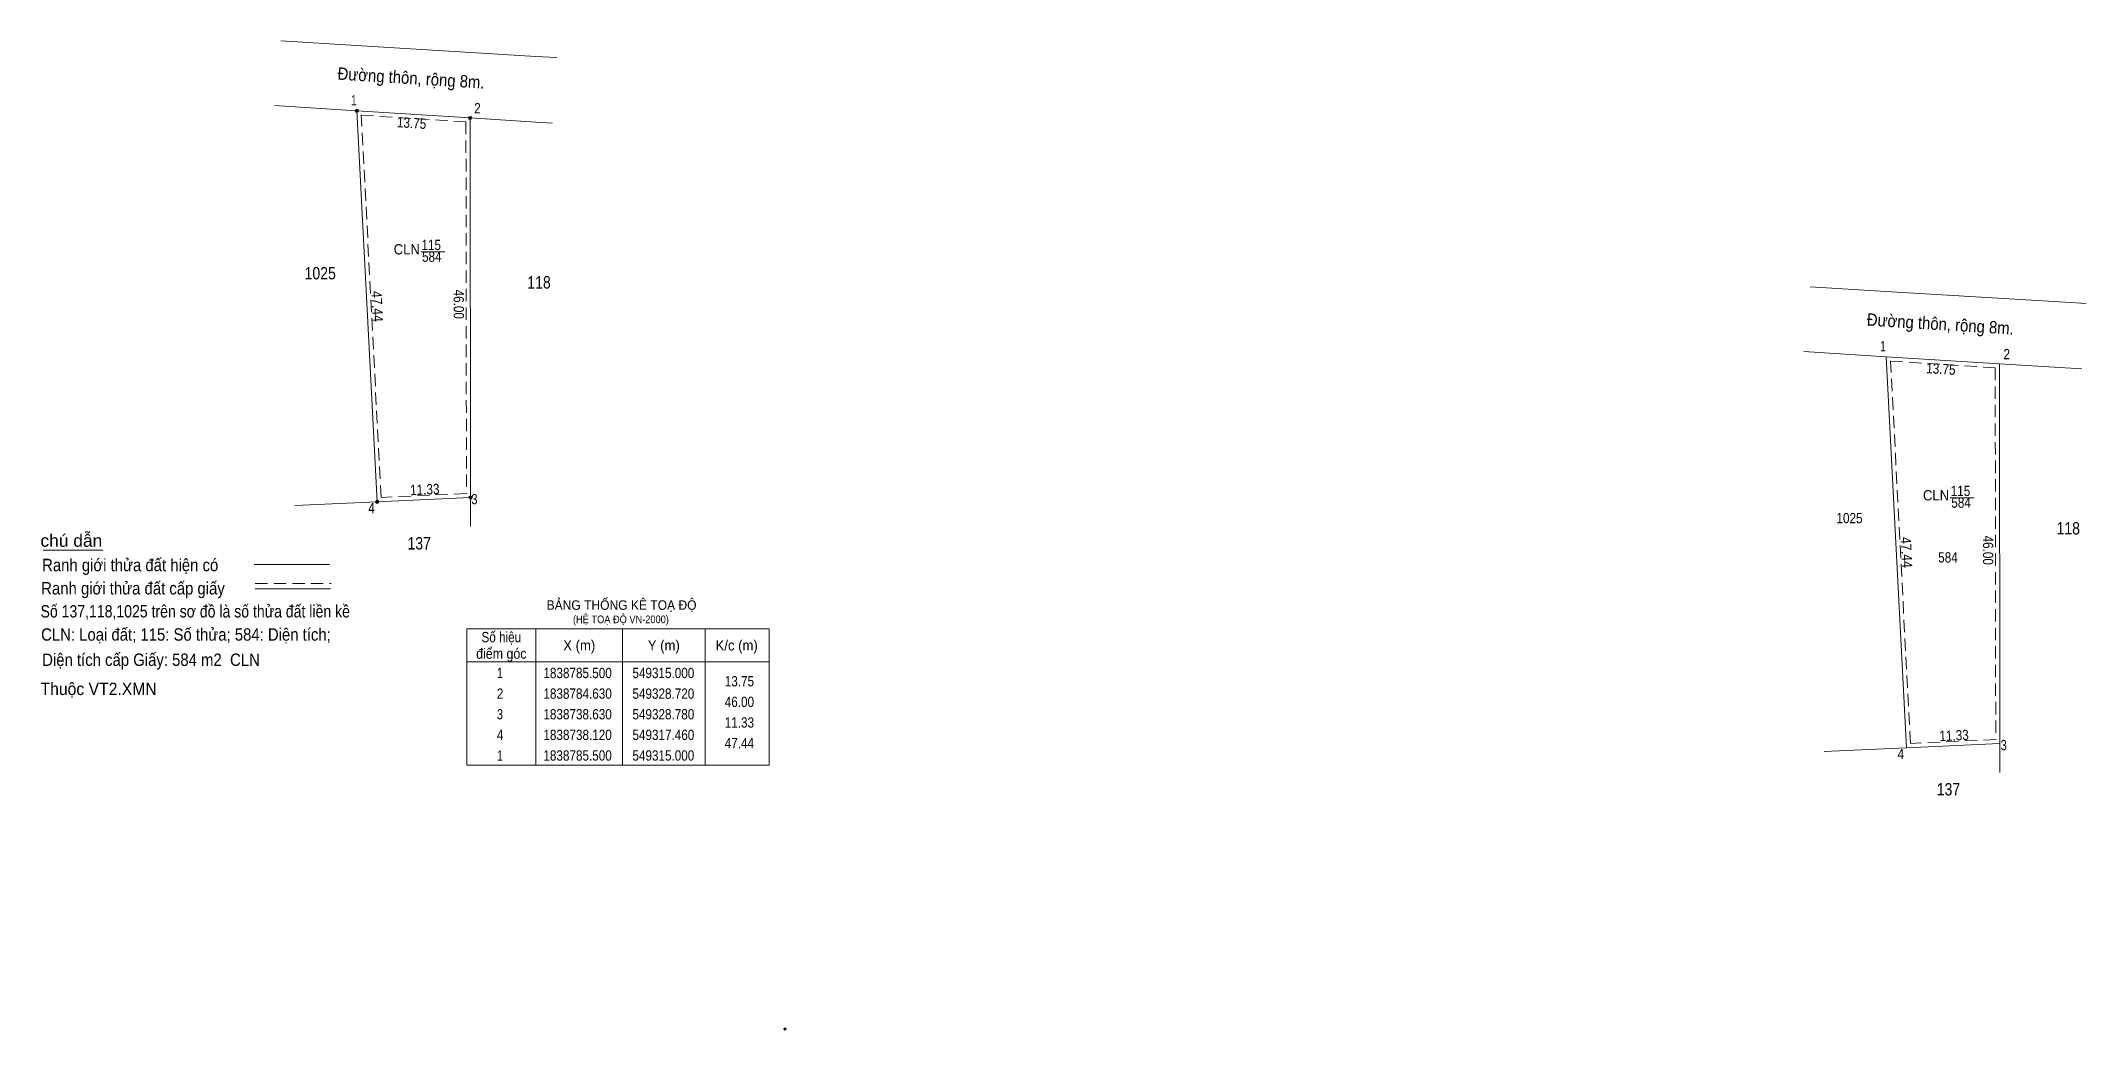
# Model space of a CAD drawing. Header units: metres. Extents: x 549091 to 549339, y 1838704 to 1838824.
import ezdxf
from ezdxf.enums import TextEntityAlignment as Align

# ---------------------------------------------------------------- set-up
doc = ezdxf.new("R2010")
doc.units = ezdxf.units.M
doc.header["$LTSCALE"] = 0.5
doc.header["$PDMODE"] = 32
doc.header["$PDSIZE"] = 0.25
doc.linetypes.add('MEDIUM_DASHED', pattern=[4.5, 3, -1.5])
for name, color, linetype, lineweight in [('1', 7, 'MEDIUM_DASHED', 13), ('15', 7, 'Continuous', 13), ('17', 7, 'Continuous', 13), ('23', 7, 'Continuous', 13), ('6', 7, 'Continuous', 13), ('61', 7, 'Continuous', 13), ('63', 7, 'Continuous', 13)]:
    doc.layers.add(name, color=color, linetype=linetype, lineweight=lineweight)

msp = doc.modelspace()

# ---------------------------------------------------------------- hatches: boundary and pattern name
at = {"layer": '63'}
for points in [[(549129.74, 1838815.31, 1), (549129.34, 1838815.31, 1)], [(549143.46, 1838814.44, 1), (549143.06, 1838814.44, 1)], [(549132.2, 1838767.93, 1), (549131.8, 1838767.93, 1)], [(549143.52, 1838768.44, 1), (549143.12, 1838768.44, 1)]]:
    msp.add_hatch(color=256, dxfattribs=at).paths.add_polyline_path(points)

# ---------------------------------------------------------------- linework, layer by layer
at = {"layer": '1', "linetype": 'Continuous'}
for points in [[(549129.54, 1838815.31), (549143.26, 1838814.44), (549143.32, 1838768.44), (549132, 1838767.93)], [(549315, 1838785.5), (549328.72, 1838784.63), (549328.78, 1838738.63), (549317.46, 1838738.12)]]:
    msp.add_lwpolyline(points, close=True, dxfattribs=at)
at = {"layer": '1'}
for points in [[(549130.07, 1838814.78), (549142.76, 1838813.97), (549142.82, 1838768.92), (549132.47, 1838768.45)], [(549315.53, 1838784.97), (549328.22, 1838784.16), (549328.28, 1838739.11), (549317.93, 1838738.64)]]:
    msp.add_lwpolyline(points, close=True, dxfattribs=at)
at = {"layer": '15'}
for p, q in [((549129.54, 1838815.31), (549132, 1838767.93)), ((549137.3, 1838798.2), (549139.23, 1838798.2)), ((549139.23, 1838798.2), (549140.2, 1838798.2)), ((549315, 1838785.5), (549317.46, 1838738.12)), ((549122.01, 1838767.47), (549132, 1838767.93)), ((549132, 1838767.93), (549143.32, 1838768.44)), ((549322.76, 1838768.39), (549324.69, 1838768.39)), ((549324.69, 1838768.39), (549325.66, 1838768.39)), ((549307.47, 1838737.66), (549317.46, 1838738.12)), ((549317.46, 1838738.12), (549328.78, 1838738.63))]:
    msp.add_line(p, q, dxfattribs=at)
at = {"layer": '17'}
msp.add_line((549091.47, 1838762.06), (549098.71, 1838762.06), dxfattribs=at)
at = {"layer": '23'}
for p, q in [((549119.56, 1838815.94), (549129.54, 1838815.31)), ((549129.54, 1838815.31), (549143.26, 1838814.44)), ((549305.02, 1838786.13), (549315, 1838785.5)), ((549315, 1838785.5), (549328.72, 1838784.63))]:
    msp.add_line(p, q, dxfattribs=at)
for points in [[(549153.78, 1838821.76), (549151.24, 1838821.91), (549129.49, 1838823.23), (549120.32, 1838823.78)], [(549339.24, 1838791.95), (549336.7, 1838792.1), (549314.95, 1838793.42), (549305.78, 1838793.97)]]:
    msp.add_lwpolyline(points, dxfattribs=at)
at = {"layer": '6'}
for p, q in [((549117.07, 1838760.32), (549126.21, 1838760.32)), ((549117.21, 1838757.39), (549126.35, 1838757.39))]:
    msp.add_line(p, q, dxfattribs=at)
at = {"layer": '6', "linetype": 'MEDIUM_DASHED'}
msp.add_line((549117.21, 1838758.01), (549126.41, 1838758.01), dxfattribs=at)
at = {"layer": '6'}
msp.add_point((549181.45, 1838704.02), dxfattribs=at)
at = {"layer": '61'}
for p, q in [((549143.32, 1838768.44), (549143.26, 1838814.44)), ((549143.26, 1838814.44), (549151.24, 1838813.95)), ((549151.24, 1838813.95), (549153.25, 1838813.83)), ((549328.78, 1838738.63), (549328.72, 1838784.63)), ((549328.72, 1838784.63), (549336.7, 1838784.14)), ((549336.7, 1838784.14), (549338.71, 1838784.02))]:
    msp.add_line(p, q, dxfattribs=at)
for points in [[(549143.32, 1838764.94), (549143.32, 1838766.58), (549143.32, 1838768.44)], [(549328.78, 1838735.13), (549328.78, 1838736.77), (549328.78, 1838738.63)]]:
    msp.add_lwpolyline(points, dxfattribs=at)
at = {"layer": '63'}
for p, q in [((549151.25, 1838752.52), (549151.25, 1838736.02)), ((549161.75, 1838752.52), (549161.75, 1838736.02)), ((549171.75, 1838752.52), (549171.75, 1838736.02)), ((549142.85, 1838748.52), (549179.55, 1838748.52))]:
    msp.add_line(p, q, dxfattribs=at)
msp.add_lwpolyline([(549142.85, 1838752.52), (549179.55, 1838752.52), (549179.55, 1838736.02), (549142.85, 1838736.02)], close=True, dxfattribs=at)
for centre in [(549129.54, 1838815.31), (549143.26, 1838814.44), (549132, 1838767.93), (549143.32, 1838768.44)]:
    msp.add_circle(centre, 0.2, dxfattribs=at)

# ---------------------------------------------------------------- texts
at = {"layer": '1'}
for s, height, width, p in [('115', 1.25, 0.85, (549138.545, 1838798.43)), ('CLN', 1.25, 0.95, (549135.585, 1838797.9)), ('584', 1.25, 0.85, (549138.62, 1838797.01)), ('1025', 1.5, 0.85, (549125.085, 1838794.88)), ('115', 1.25, 0.85, (549324.005, 1838768.62)), ('CLN', 1.25, 0.95, (549321.045, 1838768.09)), ('584', 1.25, 0.85, (549324.08, 1838767.2)), ('1025', 1.25, 0.85, (549310.545, 1838765.32)), ('584', 1.25, 0.85, (549322.49, 1838760.56))]:
    msp.add_text(s, height=height, dxfattribs=dict(at, width=width)).set_placement(p, align=Align.CENTER)
for s, height, width, p in [('BẢNG THỐNG KÊ TOẠ ĐỘ ', 1.15, 0.95, (549152.54, 1838754.83)), ('(HỆ TOẠ ĐỘ VN-2000)', 0.93, 0.9, (549155.74, 1838753.21))]:
    msp.add_text(s, height=height, dxfattribs=dict(at, width=width)).set_placement(p)
at = {"layer": '15', "width": 0.9}
for p in [(549136.0585, 1838818.5421), (549321.5185, 1838788.7321)]:
    msp.add_text('Đường thôn, rộng 8m.', height=1.5, rotation=356.445, dxfattribs=at).set_placement(p, align=Align.CENTER)
at = {"layer": '6'}
for s, width, p in [('chú dẫn', 1.05, (549091.16, 1838762.47)), ('Ranh giới thửa đất hiện có ', 0.9, (549091.36, 1838759.51)), ('Ranh giới thửa đất cấp giấy', 0.9, (549091.25, 1838756.69)), ('Số 137,118,1025 trên sơ đồ là số thửa đất liền kề', 0.85, (549091.17, 1838753.9)), ('CLN: Loại đất; 115: Số thửa; 584: Diện tích;', 0.9, (549091.24, 1838751.09)), ('Diện tích cấp Giấy: 584 m2  CLN', 0.9, (549091.37, 1838748.03)), ('Thuộc VT2.XMN', 0.95, (549091.17, 1838744.5))]:
    msp.add_text(s, height=1.5, dxfattribs=dict(at, width=width)).set_placement(p)
at = {"layer": '63'}
for s, width, p in [(' 1', 0.75, (549129.51, 1838815.97)), (' 2', 0.85, (549144.55, 1838815.01)), (' 1', 0.75, (549314.97, 1838786.16)), (' 2', 0.85, (549330.01, 1838785.2)), (' 4', 0.85, (549131.7, 1838766.54)), (' 3', 0.8, (549144.16, 1838767.62)), ('13.75', 0.85, (549177.7, 1838745.55)), ('46.00', 0.85, (549177.7, 1838743.05)), ('11.33', 0.85, (549177.7, 1838740.55)), ('47.44', 0.85, (549177.7, 1838738.05)), (' 4', 0.85, (549317.16, 1838736.73)), (' 3', 0.8, (549329.62, 1838737.81))]:
    msp.add_text(s, height=1.25, dxfattribs=dict(at, width=width)).set_placement(p, align=Align.RIGHT)
for s, rotation, width, p in [('13.75', 356.372, 0.85, (549136.1355, 1838813.2142)), ('47.44', 272.972, 0.9, (549131.3757, 1838791.5674)), ('46.00', 270.075, 0.85, (549141.2724, 1838791.8608)), ('13.75', 356.372, 0.85, (549321.5955, 1838783.4042)), ('11.33', 2.58, 0.85, (549137.7969, 1838768.7914)), ('47.44', 272.972, 0.9, (549316.8357, 1838761.7574)), ('46.00', 270.075, 0.85, (549326.7324, 1838762.0508)), ('11.33', 2.58, 0.85, (549323.2569, 1838738.9814))]:
    msp.add_text(s, height=1.25, rotation=rotation, dxfattribs=dict(at, width=width)).set_placement(p, align=Align.CENTER)
for s, height, width, p in [('118', 1.5, 0.85, (549151.62, 1838793.77)), ('118', 1.5, 0.85, (549337.08, 1838763.96)), ('137', 1.5, 0.85, (549137.09, 1838762.14)), ('Số hiệu', 1.25, 0.85, (549147.05, 1838750.9)), ('điểm góc', 1.25, 0.9, (549147.05, 1838748.9)), ('X (m)', 1.25, 0.95, (549156.5, 1838749.9)), ('Y (m)', 1.25, 0.95, (549166.755, 1838749.9)), ('K/c (m)', 1.25, 0.95, (549175.595, 1838749.9)), (' 1', 1.25, 0.75, (549146.7, 1838746.55)), ('1838785.500', 1.25, 0.85, (549156.3, 1838746.55)), ('549315.000', 1.25, 0.85, (549166.7, 1838746.55)), (' 2', 1.25, 0.85, (549146.705, 1838744.05)), ('1838784.630', 1.25, 0.85, (549156.3, 1838744.05)), ('549328.720', 1.25, 0.85, (549166.7, 1838744.05)), (' 3', 1.25, 0.8, (549146.695, 1838741.55)), ('1838738.630', 1.25, 0.85, (549156.3, 1838741.55)), ('549328.780', 1.25, 0.85, (549166.7, 1838741.55)), (' 4', 1.25, 0.85, (549146.7, 1838739.05)), ('1838738.120', 1.25, 0.85, (549156.3, 1838739.05)), ('549317.460', 1.25, 0.85, (549166.7, 1838739.05)), (' 1', 1.25, 0.75, (549146.7, 1838736.55)), ('1838785.500', 1.25, 0.85, (549156.3, 1838736.55)), ('549315.000', 1.25, 0.85, (549166.7, 1838736.55)), ('137', 1.5, 0.85, (549322.55, 1838732.33))]:
    msp.add_text(s, height=height, dxfattribs=dict(at, width=width)).set_placement(p, align=Align.CENTER)

doc.saveas('drawing.dxf')
